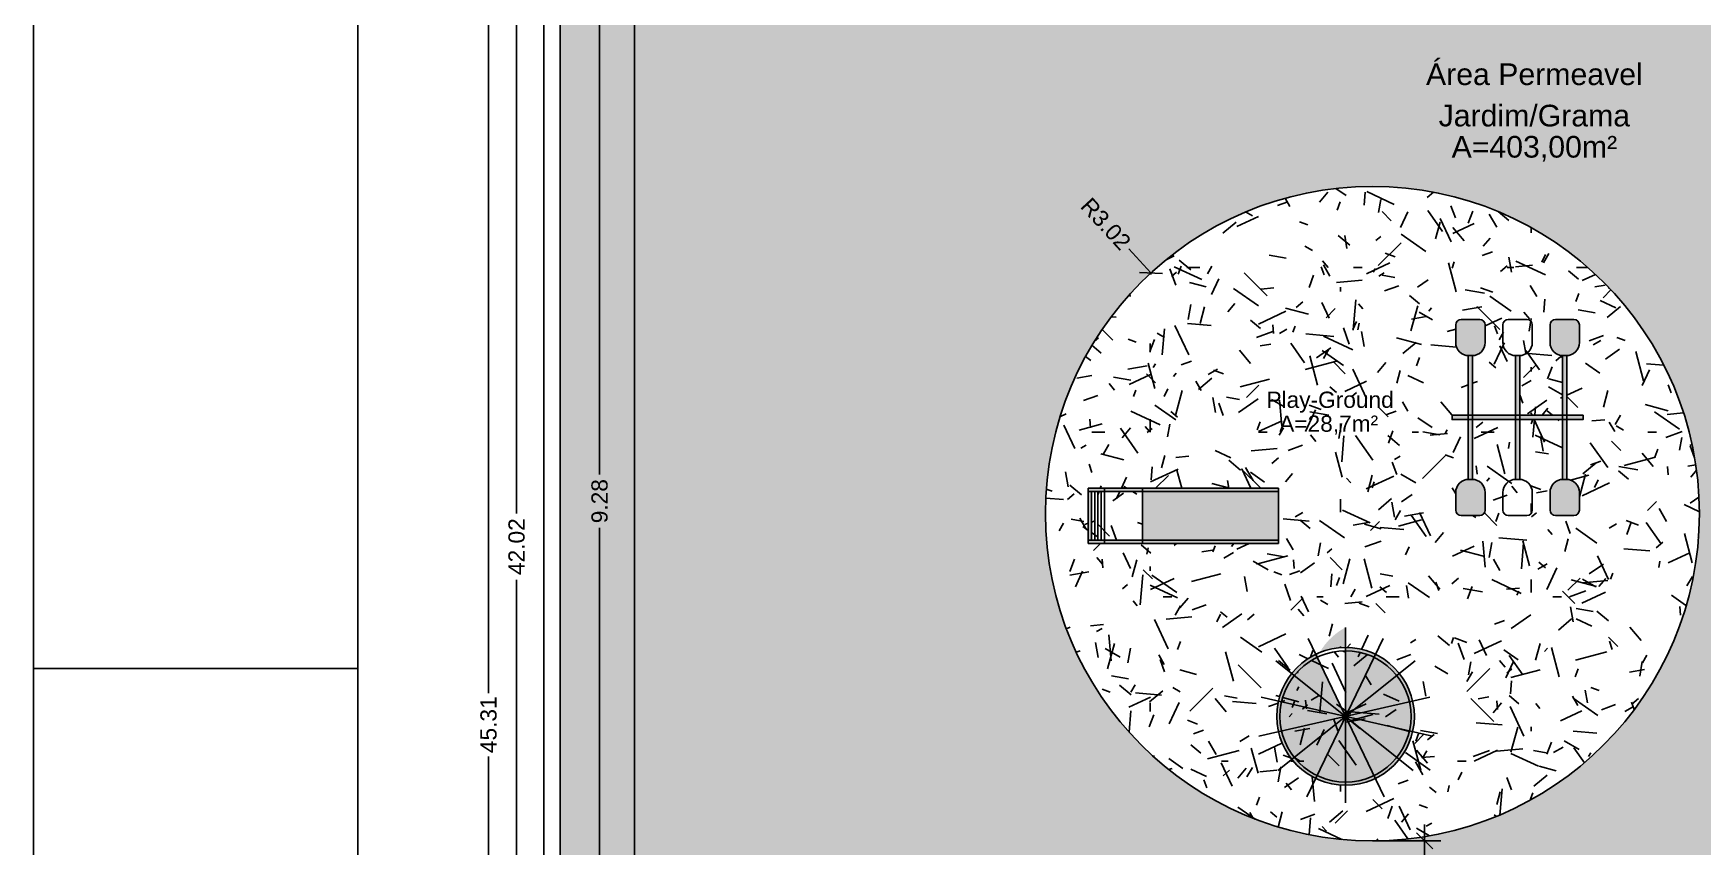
# Model space of a CAD drawing. Extents: x -120 to 1117, y 5 to 675.
# Drawn here: x 5 to 20.43, y 97.45 to 104.96 of the extents above; entities that cross this region are included whole.
import ezdxf
from ezdxf.enums import TextEntityAlignment as Align

# ---------------------------------------------------------------- set-up
doc = ezdxf.new("R2010")
doc.units = 0
doc.header["$MEASUREMENT"] = 0
doc.layers.get('0').update_dxf_attribs({"linetype": 'CONTINUOUS'})
doc.layers.get('DEFPOINTS').update_dxf_attribs({"linetype": 'CONTINUOUS'})
for name, color, linetype in [('carimbo', 4, 'CONTINUOUS'), ('cota', 1, 'CONTINUOUS'), ('LINVISTA', 4, 'CONTINUOUS'), ('moveis', 253, 'CONTINUOUS'), ('muro', 6, 'CONTINUOUS'), ('piso', 4, 'CONTINUOUS'), ('texto', 7, 'CONTINUOUS'), ('vegetacao', 82, 'CONTINUOUS')]:
    doc.layers.add(name, color=color, linetype=linetype)
doc.styles.get("Standard").update_dxf_attribs({"font": 'arial.ttf'})
doc.dimstyles.new('cotass', dxfattribs={"dimtxt": 0.15, "dimasz": 0.15, "dimexe": 0.15, "dimexo": 0, "dimgap": 0.05, "dimtad": 0, "dimzin": 4, "dimdsep": 46, "dimtxsty": 'Standard', "dimblk": 'OBLIQUE', "dimcen": 0, "dimdle": 0.15, "dimclrd": 256, "dimclrt": 4, "dimadec": 0, "dimazin": 1, "dimtfac": 1, "dimtix": 1, "dimtofl": 0, "dimtmove": 0, "dimatfit": 3, "dimldrblk": 'OPEN30', "dimfxl": 0, "dimtolj": 1, "dimtzin": 0, "dimlwd": -1, "dimarcsym": 0})
pattern_1 = [(0, (1.44, 0.96), (0.88, 1.52), [0.08, -1.34, 0.06, -0.58, 0.12, -1.42]), (5, (0.54, 1.68), (0.787509, 1.554551), [0.16, -1.34, 0.12, -0.58, 0.24, -1.42]), (10, (1.06, 1.78), (0.53784, 1.902295), [0.14, -0.34, 0.18, -1.06, 0.1, -1.32]), (15, (0.7, 1.96), (0.450046, 1.797737), [0.28, -0.34, 0.3, -1.06, 0.22, -1.32]), (20, (0.86, 1.14), (0.889806, 1.473175), [0.16, -1.1, 0.14, -0.82, 0.1, -0.64]), (25, (1.14, 0.86), (0.9972314, 1.458057), [0.22, -1.1, 0.28, -0.82, 0.24, -0.64]), (30, (1.44, 1.02), (-0.146462, 1.69368), [0.1, -0.66, 0.08, -0.98, 0.06, -1.3]), (35, (0.54, 0.3), (0.148824, 1.9842), [0.22, -0.66, 0.16, -0.98, 0.12, -1.3]), (40, (0.88, 1.46), (0.225573, 1.442469), [0.08, -0.88, 0.06, -0.56, 0.16, -1.02]), (45, (0.88, 0.74), (-0.410122, 1.965757), [0.16, -0.88, 0.12, -0.56, 0.3, -1.02]), (50, (1.18, 0.74), (-0.534986, 1.571557), [0.04, -0.74, 0.1, -1.22, 0.12, -0.62]), (60, (1.24, 0.88), (-0.663154, 1.491384), [0.1, -0.82, 0.04, -0.96, 0.08, -0.74]), (65, (0.52, 0.88), (-0.486328, 2.080453), [0.22, -0.82, 0.08, -0.96, 0.16, -0.74]), (70, (1.02, 0.64), (-0.732615, 1.437246), [0.06, -0.38, 0.12, -0.64, 0.08, -0.88]), (75, (0.3, 0.46), (-1.550558, 1.554275), [0.12, -0.38, 0.24, -0.64, 0.16, -0.88]), (80, (1.12, 1.82), (-1.390436, 1.09813), [0.14, -0.88, 0.06, -1.04, 0.12, -0.98]), (85, (1.3, 0.38), (-1.660168, 0.988455), [0.28, -0.88, 0.12, -1.04, 0.24, -0.98]), (90, (1.24, 0.96), (-1.76, 0.74), [0.12, -0.62, 0.08, -1.22, 0.04, -1.24]), (95, (0.52, 1.68), (-1.88055, 1.30105), [0.24, -0.62, 0.08, -1.22, 0.08, -1.24]), (100, (0.92, 1.58), (-1.653143, 0.967635), [0.14, -0.78, 0.12, -0.64, 0.14, -1.46]), (105, (1.28, 1.94), (-1.731187, 0.819872), [0.28, -0.78, 0.24, -0.64, 0.28, -1.46]), (110, (0.78, 0.44), (-1.602936, 0.544608), [0.16, -0.52, 0.08, -1.06, 0.12, -1.16]), (115, (1.86, 0.44), (-1.644302, 0.40283), [0.3, -0.52, 0.16, -1.06, 0.24, -1.16]), (120, (0.24, 0.68), (-1.911, 0.189948), [0.1, -1.34, 0.12, -0.62, 0.14, -0.82]), (125, (0.42, 0.86), (-2.170974, 0.066875), [0.22, -1.34, 0.24, -0.62, 0.28, -0.82]), (130, (0.68, 0.24), (-1.860718, 0.475107), [0.06, -0.44, 0.08, -0.86, 0.16, -1.12]), (135, (0.86, 0.42), (-2.149605, 0.311127), [0.12, -0.44, 0.16, -0.86, 0.3, -1.12]), (140, (0.08, 1.84), (-1.470646, -0.228038), [0.12, -0.72, 0.14, -0.62, 0.08, -0.84]), (145, (0.88, 0.58), (-1.548418, -0.502793), [0.24, -0.72, 0.28, -0.62, 0.16, -0.84]), (150, (1.74, 0.12), (-1.3655, -0.805115), [0.08, -0.56, 0.16, -1.24, 0.14, -1.14]), (155, (1.56, 1.22), (-1.77954, -0.692849), [0.16, -0.56, 0.3, -1.24, 0.28, -1.14]), (160, (0.42, 1.24), (-1.586007, -1.082858), [0.12, -0.84, 0.1, -0.76, 0.08, -1.22]), (165, (0.24, 0.52), (-1.70605, -1.344246), [0.24, -0.84, 0.22, -0.76, 0.16, -1.22]), (170, (0.54, 0.76), (-1.437627, -1.127488), [0.18, -0.66, 0.12, -0.9, 0.16, -0.88]), (175, (1.44, 1.66), (-1.365265, -1.607125), [0.22, -0.66, 0.24, -0.9, 0.26, -0.88])]

# ---------------------------------------------------------------- blocks, each defined once
blk = doc.blocks.new('A1')
blk.add_line((30, 297), (0, 297))
blk.add_lwpolyline([(841, 0), (0, 0), (0, 594), (841, 594)], close=True)
at = {"color": 2}
blk.add_lwpolyline([(831, 10), (831, 584), (30, 584), (30, 10), (831, 10)], dxfattribs=at)
blk = doc.blocks.new('_Oblique')
at = {"color": 0, "linetype": 'ByBlock', "lineweight": -2}
blk.add_line((-0.5, -0.5), (0.5, 0.5), dxfattribs=at)
blk = doc.blocks.new('*D23')
at = {"layer": 'cota', "transparency": 16777216}
for p, q in [((10.233, 105.434), (10.233, 100.889)), ((10.233, 95.854), (10.233, 100.399))]:
    blk.add_line(p, q, dxfattribs=at)
at = {"layer": 'cota', "color": 0, "lineweight": -2, "transparency": 16777216}
for p, q in [((9.869, 105.284), (10.383, 105.284)), ((9.869, 96.004), (10.383, 96.004))]:
    blk.add_line(p, q, dxfattribs=at)
at = {"layer": 'DEFPOINTS', "color": 0, "transparency": 16777216}
for p in [(9.869, 105.284), (9.869, 96.004), (10.233, 96.004)]:
    blk.add_point(p, dxfattribs=at)
at = {"layer": 'cota', "transparency": 16777216, "xscale": 0.15, "yscale": 0.15, "zscale": 0.15}
for p, rotation in [((10.233, 105.284), 90), ((10.233, 96.004), 270)]:
    blk.add_blockref('_Oblique', p, dxfattribs=dict(at, rotation=rotation))
at = {"layer": 'cota', "color": 4, "transparency": 16777216, "insert": (10.233, 100.644), "char_height": 0.15, "attachment_point": 5, "rotation": 90}
blk.add_mtext('\\A1;9.28', dxfattribs=at)
blk = doc.blocks.new('_Open30')
at = {"color": 0, "linetype": 'ByBlock', "lineweight": -2}
for p, q in [((-1, 0.27), (0, 0)), ((0, 0), (-1, -0.27)), ((0, 0), (-1, 0))]:
    blk.add_line(p, q, dxfattribs=at)
blk = doc.blocks.new('*D33')
at = {"layer": 'cota', "transparency": 16777216}
for p, q in [((10.554, 121.234), (10.554, 108.848)), ((10.554, 95.854), (10.554, 108.239))]:
    blk.add_line(p, q, dxfattribs=at)
at = {"layer": 'cota', "color": 0, "lineweight": -2, "transparency": 16777216}
for p, q in [((9.869, 121.084), (10.704, 121.084)), ((9.869, 96.004), (10.704, 96.004))]:
    blk.add_line(p, q, dxfattribs=at)
at = {"layer": 'DEFPOINTS', "color": 0, "transparency": 16777216}
for p in [(9.869, 121.084), (9.869, 96.004), (10.554, 96.004)]:
    blk.add_point(p, dxfattribs=at)
at = {"layer": 'cota', "transparency": 16777216, "xscale": 0.15, "yscale": 0.15, "zscale": 0.15}
for p, rotation in [((10.554, 121.084), 90), ((10.554, 96.004), 270)]:
    blk.add_blockref('_Oblique', p, dxfattribs=dict(at, rotation=rotation))
at = {"layer": 'cota', "color": 4, "transparency": 16777216, "insert": (10.554, 108.544), "char_height": 0.15, "attachment_point": 5, "rotation": 90}
blk.add_mtext('\\A1;25.08', dxfattribs=at)
blk = doc.blocks.new('*D34')
at = {"layer": 'cota', "transparency": 16777216}
for p, q in [((9.466, 121.384), (9.466, 100.529)), ((9.466, 79.064), (9.466, 99.918))]:
    blk.add_line(p, q, dxfattribs=at)
at = {"layer": 'cota', "color": 0, "lineweight": -2, "transparency": 16777216}
for p, q in [((9.719, 121.234), (9.316, 121.234)), ((9.719, 79.214), (9.316, 79.214))]:
    blk.add_line(p, q, dxfattribs=at)
at = {"layer": 'DEFPOINTS', "color": 0, "transparency": 16777216}
for p in [(9.719, 121.234), (9.466, 79.214), (9.719, 79.214)]:
    blk.add_point(p, dxfattribs=at)
at = {"layer": 'cota', "transparency": 16777216, "xscale": 0.15, "yscale": 0.15, "zscale": 0.15}
for p, rotation in [((9.466, 121.234), 90), ((9.466, 79.214), 270)]:
    blk.add_blockref('_Oblique', p, dxfattribs=dict(at, rotation=rotation))
at = {"layer": 'cota', "color": 4, "transparency": 16777216, "insert": (9.466, 100.224), "char_height": 0.15, "attachment_point": 5, "rotation": 90}
blk.add_mtext('\\A1;42.02', dxfattribs=at)
blk = doc.blocks.new('*D36')
at = {"layer": 'cota', "transparency": 16777216}
for p, q in [((9.207, 121.384), (9.207, 98.87)), ((9.207, 75.774), (9.207, 98.287))]:
    blk.add_line(p, q, dxfattribs=at)
at = {"layer": 'cota', "color": 0, "lineweight": -2, "transparency": 16777216}
for p, q in [((9.719, 121.234), (9.057, 121.234)), ((9.719, 75.924), (9.057, 75.924))]:
    blk.add_line(p, q, dxfattribs=at)
at = {"layer": 'DEFPOINTS', "color": 0, "transparency": 16777216}
for p in [(9.719, 121.234), (9.207, 75.924), (9.719, 75.924)]:
    blk.add_point(p, dxfattribs=at)
at = {"layer": 'cota', "transparency": 16777216, "xscale": 0.15, "yscale": 0.15, "zscale": 0.15}
for p, rotation in [((9.207, 121.234), 90), ((9.207, 75.924), 270)]:
    blk.add_blockref('_Oblique', p, dxfattribs=dict(at, rotation=rotation))
at = {"layer": 'cota', "color": 4, "transparency": 16777216, "insert": (9.207, 98.579), "char_height": 0.15, "attachment_point": 5, "rotation": 90}
blk.add_mtext('\\A1;45.31', dxfattribs=at)
blk = doc.blocks.new('*D996')
at = {"layer": 'cota', "transparency": 16777216}
blk.add_line((15.125, 102.973), (15.328, 102.752), dxfattribs=at)
at = {"layer": 'DEFPOINTS', "color": 0, "transparency": 16777216}
for p in [(15.328, 102.752), (17.375, 100.529)]:
    blk.add_point(p, dxfattribs=at)
at = {"layer": 'cota', "transparency": 16777216, "xscale": 0.15, "yscale": 0.15, "zscale": 0.15, "rotation": 312.6367412035655}
blk.add_blockref('_Oblique', (15.328, 102.752), dxfattribs=at)
at = {"layer": 'cota', "color": 4, "transparency": 16777216, "insert": (14.911, 103.205), "char_height": 0.15, "attachment_point": 5, "rotation": 312.6367}
blk.add_mtext('\\A1;R3.02', dxfattribs=at)
blk = doc.blocks.new('*D997')
at = {"layer": 'cota', "transparency": 16777216}
for p, q in [((17.858, 97.657), (17.858, 96.993)), ((17.858, 95.854), (17.858, 96.518))]:
    blk.add_line(p, q, dxfattribs=at)
at = {"layer": 'cota', "color": 0, "lineweight": -2, "transparency": 16777216}
for p, q in [((17.375, 97.507), (18.008, 97.507)), ((17.375, 96.004), (18.008, 96.004))]:
    blk.add_line(p, q, dxfattribs=at)
at = {"layer": 'DEFPOINTS', "color": 0, "transparency": 16777216}
for p in [(17.375, 97.507), (17.375, 96.004), (17.858, 96.004)]:
    blk.add_point(p, dxfattribs=at)
at = {"layer": 'cota', "transparency": 16777216, "xscale": 0.15, "yscale": 0.15, "zscale": 0.15}
for p, rotation in [((17.858, 97.507), 90), ((17.858, 96.004), 270)]:
    blk.add_blockref('_Oblique', p, dxfattribs=dict(at, rotation=rotation))
at = {"layer": 'cota', "color": 4, "transparency": 16777216, "insert": (17.858, 96.755), "char_height": 0.15, "attachment_point": 5, "rotation": 90}
blk.add_mtext('\\A1;1.50', dxfattribs=at)

msp = doc.modelspace()

# ---------------------------------------------------------------- hatches: boundary and pattern name
at = {"layer": 'vegetacao'}
h = msp.add_hatch(dxfattribs=at)
h.set_pattern_fill('ANGLE', color=256, scale=2, style=0)
h.set_pattern_definition([(0, (0, 0), (0, 0.55), [0.4, -0.15]), (90, (0, 0), (-0.55, 3e-17), [0.4, -0.15])])
edge = h.paths.add_edge_path()
edge.add_line((33.589, 75.924), (33.589, 116.284))
edge.add_line((33.589, 116.284), (9.869, 116.284))
edge.add_line((9.869, 116.284), (9.869, 110.284))
edge.add_line((9.869, 110.284), (27.589, 110.284))
edge.add_arc((27.589, 107.284), 3, 0, 90, ccw=False)
edge.add_line((30.589, 107.284), (30.589, 75.924))
edge.add_line((30.589, 75.924), (33.589, 75.924))
edge = h.paths.add_edge_path(flags=17)
edge.add_line((27.369, 110.284), (27.589, 110.284))
edge.add_arc((27.589, 107.284), 3, 0, 90, ccw=False)
edge.add_line((30.589, 107.284), (30.589, 93.874))
edge.add_line((30.589, 93.874), (24.899, 93.874))
edge.add_line((24.899, 93.874), (24.899, 91.544))
edge.add_line((24.899, 91.544), (22.849, 91.544))
edge.add_line((22.849, 91.544), (22.849, 95.286))
edge.add_line((22.849, 95.286), (27.849, 95.286))
edge.add_line((27.849, 95.286), (27.849, 97.786))
edge.add_line((27.849, 97.786), (27.254, 97.786))
edge.add_line((27.254, 97.786), (27.254, 105.284))
edge.add_line((27.254, 105.284), (27.369, 105.284))
edge.add_line((27.369, 105.284), (27.369, 110.284))
h.paths.add_polyline_path([(22.849, 95.286), (22.849, 97.786), (27.849, 97.786), (27.849, 95.286)], flags=16)
h.paths.add_polyline_path([(22.254, 97.786), (22.254, 100.286), (27.254, 100.286), (27.254, 97.786)], flags=17)
h.paths.add_polyline_path([(22.254, 100.286), (22.254, 102.786), (27.254, 102.786), (27.254, 100.286)], flags=17)
h.paths.add_polyline_path([(22.254, 102.786), (22.254, 105.286), (27.254, 105.286), (27.254, 102.786)], flags=17)
h.paths.add_polyline_path([(27.369, 105.284), (24.869, 105.284), (24.869, 110.284), (27.369, 110.284)], flags=16)
h.paths.add_polyline_path([(24.869, 105.284), (22.369, 105.284), (22.369, 110.284), (24.869, 110.284)], flags=17)
h.paths.add_polyline_path([(22.369, 105.284), (19.869, 105.284), (19.869, 110.284), (22.369, 110.284)], flags=17)
h.paths.add_polyline_path([(19.869, 105.284), (17.369, 105.284), (17.369, 110.284), (19.869, 110.284)], flags=17)
h.paths.add_polyline_path([(17.369, 105.284), (14.869, 105.284), (14.869, 110.284), (17.369, 110.284)], flags=17)
h.paths.add_polyline_path([(14.869, 105.284), (12.369, 105.284), (12.369, 110.284), (14.869, 110.284)], flags=17)
h = msp.add_hatch(dxfattribs=at)
h.set_pattern_fill('TRACOS2', color=256, scale=2, style=0)
h.set_pattern_definition(pattern_1)
h.paths.add_polyline_path([(30.589, 107.284, 0.414214), (27.589, 110.284), (22.254, 110.284), (22.254, 110.104), (21.719, 110.104), (21.719, 110.004), (22.254, 110.004), (22.254, 109.404), (21.719, 109.404), (21.719, 109.304), (22.254, 109.304), (22.254, 108.704), (21.719, 108.704), (21.719, 108.604), (22.254, 108.604), (22.254, 108.004), (21.719, 108.004), (21.719, 107.904), (22.254, 107.904), (22.254, 107.304), (21.719, 107.304), (21.719, 107.204), (22.254, 107.204), (22.254, 106.604), (21.719, 106.604), (21.719, 106.504), (22.254, 106.504), (22.254, 105.904), (21.719, 105.904), (21.719, 105.804), (22.254, 105.804), (22.254, 105.204), (21.719, 105.204), (21.719, 105.104), (22.254, 105.104), (22.254, 104.504), (21.719, 104.504), (21.719, 104.404), (22.254, 104.404), (22.254, 103.804), (21.719, 103.804), (21.719, 103.704), (22.254, 103.704), (22.254, 103.104), (21.719, 103.104), (21.719, 103.004), (22.254, 103.004), (22.254, 102.404), (21.719, 102.404), (21.719, 102.304), (22.254, 102.304), (22.254, 101.704), (21.719, 101.704), (21.719, 101.604), (22.254, 101.604), (22.254, 101.004), (21.719, 101.004), (21.719, 100.904), (22.254, 100.904), (22.254, 100.304), (21.719, 100.304), (21.719, 100.204), (22.254, 100.204), (22.254, 99.604), (21.719, 99.604), (21.719, 99.504), (22.254, 99.504), (22.254, 98.904), (21.719, 98.904), (21.719, 98.804), (22.254, 98.804), (22.254, 98.204), (21.719, 98.204), (21.719, 98.104), (22.254, 98.104), (22.254, 97.504), (21.719, 97.504), (21.719, 97.404), (22.254, 97.404), (22.254, 96.804), (21.719, 96.804), (21.719, 96.704), (22.254, 96.704), (22.254, 96.104), (21.719, 96.104), (21.719, 96.004), (22.849, 96.004), (22.849, 95.804), (22.849, 91.544), (24.899, 91.544), (24.899, 93.874), (30.589, 93.874)])
h.paths.add_polyline_path([(24.298, 94.59, -0.414176), (24.537, 94.352, -0.414204), (24.624, 94.026, -0.41425), (24.537, 93.699, -0.414199), (24.298, 93.461, -0.414161), (23.972, 93.373, -0.414161), (23.646, 93.461, -0.414199), (23.407, 93.699, -0.414204), (23.32, 94.026, -0.414204), (23.407, 94.352, -0.414176), (23.646, 94.59, -0.414178), (23.972, 94.678, -0.414224)], flags=16)
h.paths.add_polyline_path([(24.298, 92.831, -0.414176), (24.537, 92.592, -0.414204), (24.624, 92.266, -0.414264), (24.537, 91.94, -0.567356), (24.298, 92.001, -0.414148), (23.972, 91.914, -0.41415), (23.646, 92.001, -0.567359), (23.407, 91.94, -0.414218), (23.32, 92.266, -0.414204), (23.407, 92.592, -0.414176), (23.646, 92.831, -0.414178), (23.972, 92.919, -0.414224)], flags=16)
h.paths.add_polyline_path([(21.054, 105.804), (21.719, 105.804), (21.719, 105.904), (21.054, 105.904), (21.054, 106.504), (21.719, 106.504), (21.719, 106.604), (21.054, 106.604), (21.054, 107.204), (21.719, 107.204), (21.719, 107.304), (21.054, 107.304), (21.054, 107.904), (21.719, 107.904), (21.719, 108.004), (21.054, 108.004), (21.054, 108.604), (21.719, 108.604), (21.719, 108.704), (21.054, 108.704), (21.054, 109.304), (21.719, 109.304), (21.719, 109.404), (21.054, 109.404), (21.054, 110.004), (21.719, 110.004), (21.719, 110.104), (21.054, 110.104), (21.054, 110.284), (12.369, 110.284), (12.369, 105.284), (9.869, 105.284), (9.869, 96.004), (10.869, 96.004), (21.719, 96.004), (21.719, 96.104), (21.054, 96.104), (21.054, 96.704), (21.719, 96.704), (21.719, 96.804), (21.054, 96.804), (21.054, 97.404), (21.719, 97.404), (21.719, 97.504), (21.054, 97.504), (21.054, 98.104), (21.719, 98.104), (21.719, 98.204), (21.054, 98.204), (21.054, 98.804), (21.719, 98.804), (21.719, 98.904), (21.054, 98.904), (21.054, 99.504), (21.719, 99.504), (21.719, 99.604), (21.054, 99.604), (21.054, 100.204), (21.719, 100.204), (21.719, 100.304), (21.054, 100.304), (21.054, 100.904), (21.719, 100.904), (21.719, 101.004), (21.054, 101.004), (21.054, 101.604), (21.719, 101.604), (21.719, 101.704), (21.054, 101.704), (21.054, 102.304), (21.719, 102.304), (21.719, 102.404), (21.054, 102.404), (21.054, 103.004), (21.719, 103.004), (21.719, 103.104), (21.054, 103.104), (21.054, 103.704), (21.719, 103.704), (21.719, 103.804), (21.054, 103.804), (21.054, 104.404), (21.719, 104.404), (21.719, 104.504), (21.054, 104.504), (21.054, 105.104), (21.719, 105.104), (21.719, 105.204), (21.054, 105.204)])
h.paths.add_polyline_path([(20.397, 100.529, -1), (14.353, 100.529, -1)], flags=16)
h.paths.add_polyline_path([(19.067, 102.322), (19.238, 102.322, -0.423394), (19.288, 102.27), (19.288, 102.109, -0.406511), (19.172, 101.988), (19.172, 101.437), (19.322, 101.437), (19.322, 101.397), (19.172, 101.397), (19.172, 100.845, -0.406511), (19.288, 100.724), (19.288, 100.563, -0.436482), (19.236, 100.512), (19.067, 100.512, -0.414214), (19.017, 100.562), (19.017, 100.724, -0.406452), (19.132, 100.845), (19.132, 101.397), (18.737, 101.397), (18.737, 100.845, 0.003327), (18.735, 100.845), (18.698, 100.845, 0.405123), (18.581, 100.726), (18.581, 100.562, 0.41421), (18.631, 100.512, 0.000003), (18.631, 100.512, -0.414214), (18.581, 100.562), (18.581, 100.724, -0.406511), (18.697, 100.845), (18.697, 101.397), (18.301, 101.397), (18.301, 100.845, -0.406511), (18.417, 100.724), (18.417, 100.563, -0.436482), (18.365, 100.512), (18.195, 100.512, -0.414214), (18.145, 100.562), (18.145, 100.724, -0.406452), (18.261, 100.845), (18.261, 101.397), (18.111, 101.397), (18.111, 101.437), (18.261, 101.437), (18.261, 101.988, -0.406452), (18.145, 102.109), (18.145, 102.272, -0.414214), (18.195, 102.322), (18.367, 102.322, -0.423394), (18.417, 102.27), (18.417, 102.109, -0.406511), (18.301, 101.988), (18.301, 101.437), (18.697, 101.437), (18.697, 101.988, -0.406511), (18.581, 102.109), (18.581, 102.272, -0.414214), (18.631, 102.322), (18.803, 102.322, -0.414214), (18.853, 102.272, 0.414214), (18.803, 102.322), (18.631, 102.322, 0.414215), (18.581, 102.272, -0.000001), (18.581, 102.272), (18.581, 102.107, 0.405123), (18.698, 101.988), (18.735, 101.988, 0.003327), (18.737, 101.988), (18.737, 101.437), (19.132, 101.437), (19.132, 101.988, -0.406452), (19.017, 102.109), (19.017, 102.272, -0.414214)], flags=0)
h.paths.add_polyline_path([(18.805, 100.512), (18.8, 100.512, 0.022096)], flags=0)
h.paths.add_polyline_path([(16.508, 100.763), (16.508, 100.253), (14.749, 100.253), (14.749, 100.763)], flags=0)
h.paths.add_polyline_path([(15.249, 100.733), (15.249, 100.283), (14.779, 100.283), (14.779, 100.733)], flags=0)
h.paths.add_polyline_path([(17.127, 99.478, 0.161463), (16.864, 99.202), (17.127, 98.656)], flags=0)
h.paths.add_polyline_path([(17.763, 98.656, -1), (16.491, 98.656, -1)], flags=0)
h.paths.add_polyline_path([(17.127, 98.656), (17.127, 98.656), (17.127, 98.656), (17.127, 98.656), (17.127, 98.656)], flags=0)
h = msp.add_hatch(dxfattribs=at)
h.set_pattern_fill('TRACOS2', color=256, scale=2, style=0)
h.set_pattern_definition(pattern_1)
h.paths.add_polyline_path([(20.397, 100.529, 1), (14.353, 100.529, 1)])
h.paths.add_polyline_path([(17.763, 98.656, -1), (16.491, 98.656, -1)], flags=16)
h.paths.add_polyline_path([(17.733, 98.656, -1), (16.521, 98.656, -1)], flags=0)
h.paths.add_polyline_path([(17.127, 98.656), (17.127, 98.656), (17.127, 98.656), (17.127, 98.656), (17.127, 98.656)], flags=0)
h.paths.add_polyline_path([(18.195, 100.512, -0.414214), (18.145, 100.562), (18.145, 100.724, -0.406452), (18.261, 100.845), (18.261, 101.397), (18.111, 101.397), (18.111, 101.437), (18.261, 101.437), (18.261, 101.988, -0.406452), (18.145, 102.109), (18.145, 102.272, -0.414214), (18.195, 102.322), (18.367, 102.322, -0.423394), (18.417, 102.27), (18.417, 102.109, -0.406511), (18.301, 101.988), (18.301, 101.437), (18.697, 101.437), (18.697, 101.988, -0.406511), (18.581, 102.109), (18.581, 102.272, -0.414214), (18.631, 102.322), (18.803, 102.322, -0.414214), (18.853, 102.272, 0.414214), (18.803, 102.322), (18.631, 102.322, 0.414215), (18.581, 102.272, -0.000001), (18.581, 102.272), (18.581, 102.107, 0.405123), (18.698, 101.988), (18.735, 101.988, 0.003327), (18.737, 101.988), (18.737, 101.437), (19.132, 101.437), (19.132, 101.988, -0.406452), (19.017, 102.109), (19.017, 102.272, -0.414214), (19.067, 102.322), (19.238, 102.322, -0.423394), (19.288, 102.27), (19.288, 102.109, -0.406511), (19.172, 101.988), (19.172, 101.437), (19.322, 101.437), (19.322, 101.397), (19.172, 101.397), (19.172, 100.845, -0.406511), (19.288, 100.724), (19.288, 100.563, -0.436482), (19.236, 100.512), (19.067, 100.512, -0.414214), (19.017, 100.562), (19.017, 100.724, -0.406452), (19.132, 100.845), (19.132, 101.397), (18.737, 101.397), (18.737, 100.845, 0.003327), (18.735, 100.845), (18.698, 100.845, 0.405123), (18.581, 100.726), (18.581, 100.562, 0.41421), (18.631, 100.512, 0.000003), (18.631, 100.512, -0.414214), (18.581, 100.562), (18.581, 100.724, -0.406511), (18.697, 100.845), (18.697, 101.397), (18.301, 101.397), (18.301, 100.845, -0.406511), (18.417, 100.724), (18.417, 100.563, -0.436482), (18.365, 100.512)], flags=16)
h.paths.add_polyline_path([(18.805, 100.512, -0.022096), (18.8, 100.512)], flags=0)
h.paths.add_polyline_path([(16.508, 100.253), (14.749, 100.253), (14.749, 100.763), (16.508, 100.763)], flags=16)
h.paths.add_polyline_path([(14.779, 100.283), (14.779, 100.733), (15.249, 100.733), (15.249, 100.283)], flags=0)

# ---------------------------------------------------------------- linework, layer by layer
at = {"layer": 'LINVISTA'}
msp.add_circle((17.375, 100.529), 3.022, dxfattribs=at)
at = {"layer": 'moveis'}
for p, q in [((14.749, 100.763), (16.508, 100.763)), ((14.749, 100.253), (14.749, 100.763)), ((14.899, 100.253), (14.899, 100.763)), ((15.249, 100.253), (15.249, 100.763)), ((16.508, 100.763), (16.508, 100.253)), ((14.749, 100.733), (16.508, 100.733)), ((14.779, 100.283), (14.779, 100.733)), ((14.809, 100.283), (14.809, 100.733)), ((14.839, 100.283), (14.839, 100.733)), ((14.869, 100.283), (14.869, 100.733)), ((14.749, 100.283), (16.508, 100.283)), ((14.749, 100.253), (16.508, 100.253)), ((17.474, 99.376), (16.77, 97.914)), ((16.78, 99.376), (17.484, 97.914)), ((17.127, 97.857), (17.127, 99.478)), ((17.752, 98.157), (16.484, 99.169)), ((16.502, 98.157), (17.77, 99.169)), ((17.906, 98.833), (16.325, 98.473)), ((16.348, 98.833), (17.929, 98.473))]:
    msp.add_line(p, q, dxfattribs=at)
for points in [[(18.367, 102.322), (18.195, 102.322)], [(18.803, 102.322), (18.631, 102.322)], [(19.238, 102.322), (19.067, 102.322)], [(18.145, 102.272), (18.145, 102.108)], [(18.417, 102.108), (18.417, 102.272)], [(18.581, 102.272), (18.581, 102.108)], [(18.853, 102.108), (18.853, 102.272)], [(19.017, 102.272), (19.017, 102.108)], [(19.288, 102.108), (19.288, 102.272)], [(18.265, 101.988), (18.297, 101.988)], [(18.701, 101.988), (18.733, 101.988)], [(19.137, 101.988), (19.168, 101.988)], [(18.265, 100.845), (18.297, 100.845)], [(18.701, 100.845), (18.733, 100.845)], [(19.137, 100.845), (19.168, 100.845)], [(18.145, 100.562), (18.145, 100.725)], [(18.417, 100.725), (18.417, 100.562)], [(18.581, 100.562), (18.581, 100.725)], [(18.853, 100.725), (18.853, 100.562)], [(19.017, 100.562), (19.017, 100.725)], [(19.288, 100.725), (19.288, 100.562)], [(18.367, 100.512), (18.195, 100.512)], [(18.803, 100.512), (18.631, 100.512)], [(19.238, 100.512), (19.067, 100.512)]]:
    msp.add_lwpolyline(points, dxfattribs=at)
for points in [[(18.301, 101.988), (18.261, 101.988), (18.261, 100.845), (18.301, 100.845), (18.301, 101.988)], [(18.737, 101.988), (18.697, 101.988), (18.697, 100.845), (18.737, 100.845), (18.737, 101.988)], [(19.172, 101.988), (19.132, 101.988), (19.132, 100.845), (19.172, 100.845), (19.172, 101.988)], [(19.322, 101.437), (18.111, 101.437), (18.111, 101.397), (19.322, 101.397), (19.322, 101.437)]]:
    msp.add_lwpolyline(points, close=True, dxfattribs=at)
for radius in [0.636, 0.606]:
    msp.add_circle((17.127, 98.656), radius, dxfattribs=at)
for centre, radius, start, end in [((18.195, 102.272), 0.05, 90, 180), ((18.367, 102.272), 0.05, 0, 90), ((18.631, 102.272), 0.05, 90, 180), ((18.803, 102.272), 0.05, 0, 90), ((19.067, 102.272), 0.05, 90, 180), ((19.238, 102.272), 0.05, 0, 90), ((18.265, 102.108), 0.12, 180, 270), ((18.297, 102.108), 0.12, 269.9942, 0.0117), ((18.701, 102.108), 0.12, 180, 270), ((18.733, 102.108), 0.12, 269.9942, 0.0117), ((19.137, 102.108), 0.12, 180, 270), ((19.168, 102.108), 0.12, 269.9942, 0.0117), ((18.265, 100.725), 0.12, 90, 180), ((18.297, 100.725), 0.12, 359.9883, 90.0059), ((18.701, 100.725), 0.12, 90, 180), ((18.733, 100.725), 0.12, 359.9883, 90.0059), ((19.137, 100.725), 0.12, 90, 180), ((19.168, 100.725), 0.12, 359.9883, 90.0059), ((18.195, 100.562), 0.05, 180, 270), ((18.367, 100.562), 0.05, 270, 0), ((18.631, 100.562), 0.05, 180, 270), ((18.803, 100.562), 0.05, 270, 0), ((19.067, 100.562), 0.05, 180, 270), ((19.238, 100.562), 0.05, 270, 0)]:
    msp.add_arc(centre, radius, start, end, dxfattribs=at)
at = {"layer": 'muro'}
for p, q in [((9.719, 96.004), (9.719, 121.234)), ((9.869, 96.004), (9.869, 121.084))]:
    msp.add_line(p, q, dxfattribs=at)
at = {"layer": 'piso'}
msp.add_lwpolyline([(9.869, 96.004), (9.869, 105.284), (12.369, 105.284), (12.369, 110.284), (9.869, 110.284), (9.869, 116.284), (33.589, 116.284), (33.589, 75.924)], dxfattribs=at)

# ---------------------------------------------------------------- block references
at = {"layer": 'carimbo', "xscale": 0.1000000000003638, "yscale": 0.1000000000003638, "zscale": 0.1000000000003638}
msp.add_blockref('A1', (5, 69.4), dxfattribs=at)

# ---------------------------------------------------------------- texts
at = {"layer": 'texto'}
for s, p in [('Área Permeavel', (18.872, 104.427)), ('Jardim/Grama', (18.872, 104.045)), ('A=403,00m²', (18.872, 103.757))]:
    msp.add_text(s, height=0.2, dxfattribs=at).set_placement(p, align=Align.BOTTOM_CENTER)
msp.add_text('Play-Ground', height=0.15, dxfattribs=at).set_placement((16.984, 101.562), align=Align.MIDDLE)
msp.add_text('A=28,7m²', height=0.15, dxfattribs=at).set_placement((16.514, 101.285))

# ---------------------------------------------------------------- dimensions: what is measured, and where the dimension line sits
at = {"layer": 'cota'}
for base, p1, p2, picture, middle in [((9.207, 75.924), (9.719, 121.234), (9.719, 75.924), '*D36', (9.207, 98.579)), ((9.466, 79.214), (9.719, 121.234), (9.719, 79.214), '*D34', (9.466, 100.224)), ((10.554, 96.004), (9.869, 121.084), (9.869, 96.004), '*D33', (10.554, 108.544)), ((17.858, 96.004), (17.375, 97.507), (17.375, 96.004), '*D997', (17.858, 96.755))]:
    dim = msp.add_linear_dim(base=base, p1=p1, p2=p2, angle=90, dimstyle='cotass', dxfattribs=at)
    dim.commit()
    dim.dimension.update_dxf_attribs({"geometry": picture, "text_midpoint": middle})
dim = msp.add_linear_dim(base=(10.233, 96.004), p1=(9.869, 105.284), p2=(9.869, 96.004), angle=90, dimstyle='cotass', override={"dimtmove": 1}, dxfattribs=at)
dim.commit()
dim.dimension.update_dxf_attribs({"geometry": '*D23', "text_midpoint": (10.233, 100.644)})
dim = msp.add_radius_dim(center=(17.375, 100.529), mpoint=(15.328, 102.752), dimstyle='cotass', dxfattribs=at)
dim.commit()
dim.dimension.update_dxf_attribs({"geometry": '*D996', "text_midpoint": (14.911, 103.205)})

doc.saveas('drawing.dxf')
